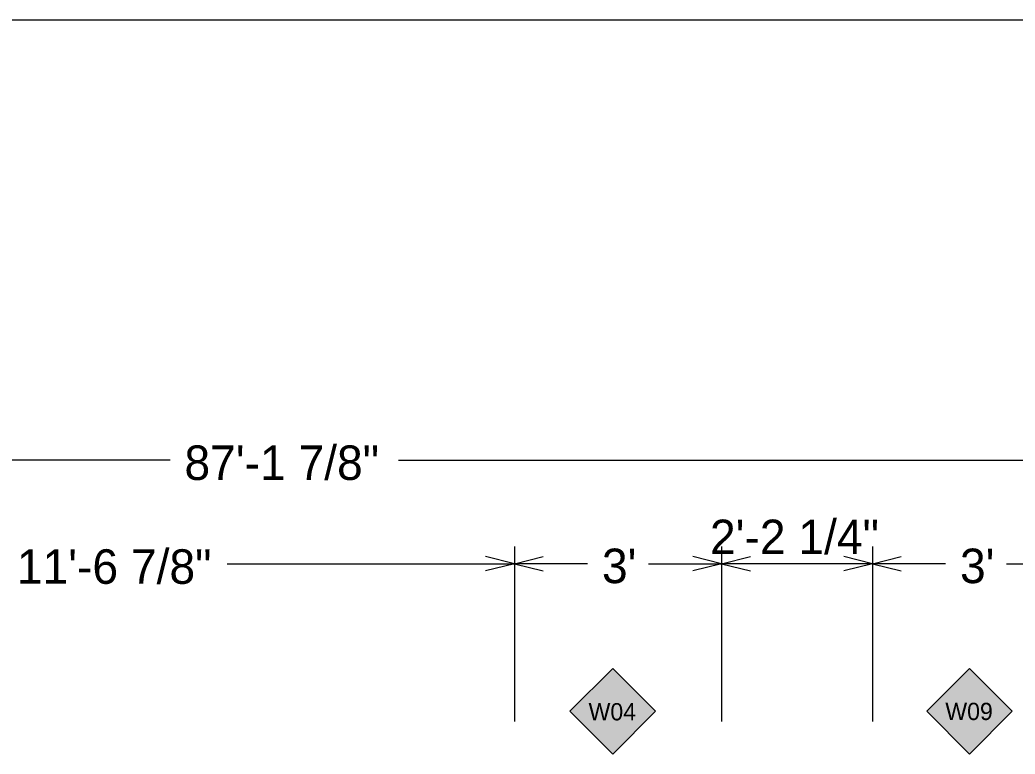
# Model space of a CAD drawing. Header units: inches. Extents: x 0.6 to 35.4, y -22.9 to 0.3.
# Drawn here: x 18.413 to 22.016, y -2.406 to 0.253 of the extents above; entities that cross this region are included whole.
import ezdxf

# ---------------------------------------------------------------- set-up
doc = ezdxf.new("R2010")
doc.units = ezdxf.units.IN
doc.header["$MEASUREMENT"] = 0
doc.layers.add('CAD_  Default', color=7, linetype='Continuous', lineweight=18, true_color=0x000000)
doc.layers.add('Layout Box Export Contents', color=7, linetype='Continuous', lineweight=0, true_color=0x000000)

msp = doc.modelspace()

# ---------------------------------------------------------------- linework, layer by layer
at = {"layer": 'CAD_  Default', "transparency": 33554687}
msp.add_line((0.6251, 0.2533), (35.385, 0.2533), dxfattribs=at)
at = {"layer": 'Layout Box Export Contents', "color": 176, "linetype": 'Continuous', "lineweight": 18, "true_color": 0x000080, "transparency": 33554687}
for p, q in [((18.9567, -1.3417), (8.4756, -1.3417)), ((19.7834, -1.3417), (30.2646, -1.3417)), ((20.2032, -1.6542), (20.2032, -2.2883)), ((20.9532, -1.6542), (20.9532, -2.2883)), ((21.4992, -1.6542), (21.4992, -2.2883)), ((20.2032, -1.7167), (20.0991, -1.6907)), ((20.2032, -1.7167), (20.3074, -1.6907)), ((20.9532, -1.7167), (20.8491, -1.6907)), ((20.9532, -1.7167), (21.0574, -1.6907)), ((21.4992, -1.7167), (21.3951, -1.6907)), ((21.4992, -1.7167), (21.6034, -1.6907)), ((19.1629, -1.7167), (20.2032, -1.7167)), ((20.2032, -1.7167), (20.0991, -1.7427)), ((20.2032, -1.7167), (20.3074, -1.7427)), ((20.468, -1.7167), (20.2032, -1.7167)), ((20.6884, -1.7167), (20.9532, -1.7167)), ((20.9532, -1.7167), (20.8491, -1.7427)), ((20.9532, -1.7167), (21.0574, -1.7427)), ((21.4992, -1.7167), (20.9532, -1.7167)), ((21.4992, -1.7167), (21.3951, -1.7427)), ((21.4992, -1.7167), (21.6034, -1.7427)), ((21.764, -1.7167), (21.4992, -1.7167)), ((21.9844, -1.7167), (22.2492, -1.7167))]:
    msp.add_line(p, q, dxfattribs=at)
at = {"layer": 'Layout Box Export Contents', "color": 156, "linetype": 'Continuous', "lineweight": 9, "true_color": 0x004080, "transparency": 33554687}
for points in [[(20.5589, -2.4061), (20.4039, -2.2511), (20.5589, -2.0961), (20.7139, -2.2511)], [(20.5589, -2.4061), (20.4039, -2.2511), (20.5589, -2.0961), (20.7139, -2.2511)], [(21.8506, -2.4057), (21.6959, -2.2511), (21.8506, -2.0965), (22.0052, -2.2511)], [(21.8506, -2.4057), (21.6959, -2.2511), (21.8506, -2.0965), (22.0052, -2.2511)]]:
    msp.add_lwpolyline(points, close=True, dxfattribs=at)
at = {"layer": 'Layout Box Export Contents', "color": 7, "linetype": 'Continuous', "lineweight": 9, "true_color": 0xffffff, "transparency": 33554687}
for points in [[(20.4039, -2.2511), (20.5589, -2.0961), (20.4039, -2.2511), (20.7139, -2.2511)], [(21.6959, -2.2511), (21.8506, -2.0965), (21.6959, -2.2511), (21.8506, -2.4057)], [(21.8506, -2.4057), (21.8506, -2.0965), (21.8506, -2.4057), (22.0052, -2.2511)], [(20.7139, -2.2511), (20.5589, -2.4061), (20.7139, -2.2511), (20.4039, -2.2511)]]:
    msp.add_solid(points, dxfattribs=at)

# ---------------------------------------------------------------- texts
at = {"layer": 'Layout Box Export Contents', "color": 176, "linetype": 'Continuous', "lineweight": 18, "true_color": 0x000080, "transparency": 33554687, "char_height": 0.125, "attachment_point": 7}
for s, insert, width in [('\\fChief Blueprint|b0|i0|c0|p0;87\'-1 7/8"', (19.0088, -1.4148), 0.77625), ('\\fChief Blueprint|b0|i0|c0|p0;2\'-2 1/4"', (20.9112, -1.6836), 0.67875), ('\\fChief Blueprint|b0|i0|c0|p0;11\'-6 7/8"', (18.4021, -1.7911), 0.77625), ("\\fChief Blueprint|b0|i0|c0|p0;3'", (20.5201, -1.7886), 0.13875), ("\\fChief Blueprint|b0|i0|c0|p0;3'", (21.8161, -1.7886), 0.13875)]:
    msp.add_mtext(s, dxfattribs=dict(at, insert=insert, width=width))
at = {"layer": 'Layout Box Export Contents', "color": 156, "linetype": 'Continuous', "lineweight": 9, "true_color": 0x004080, "transparency": 33554687, "char_height": 0.0625, "attachment_point": 7}
for s, insert, width in [('\\fChief Blueprint|b0|i0|c0|p0;W04', (20.4717, -2.2848), 0.21875), ('\\fChief Blueprint|b0|i0|c0|p0;W09', (21.7631, -2.2836), 0.2175)]:
    msp.add_mtext(s, dxfattribs=dict(at, insert=insert, width=width))

doc.saveas('drawing.dxf')
